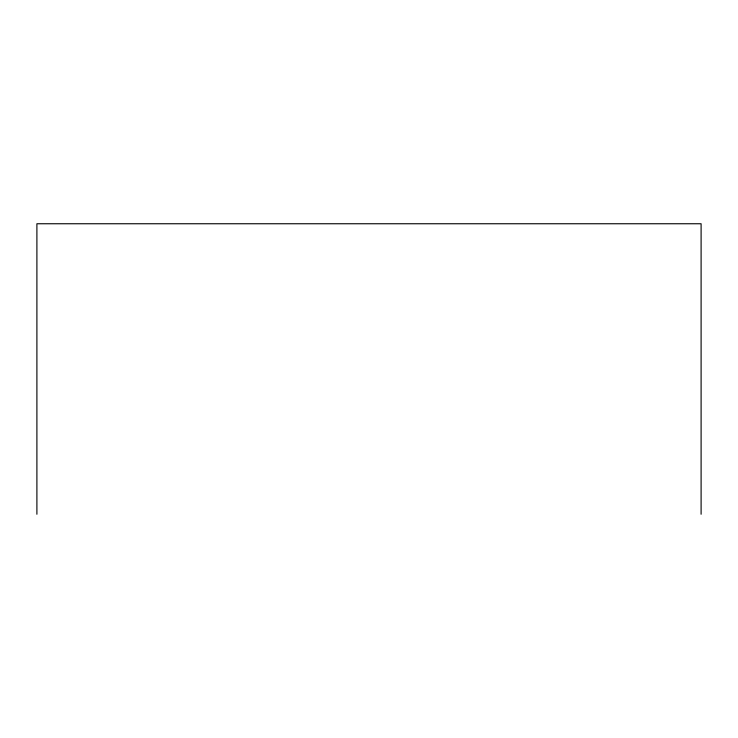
<?xml version="1.0" encoding="UTF-8"?>
<svg xmlns="http://www.w3.org/2000/svg" width="738" height="738" viewBox="0 0 738 738"><rect width="100%" height="100%" fill="white"/><g stroke="black" fill="none" stroke-linecap="round" stroke-linejoin="round"><path stroke-width="1.11" d="M701.1 514.248L701.1 223.752L36.9 223.752L36.9 514.248"/></g></svg>
